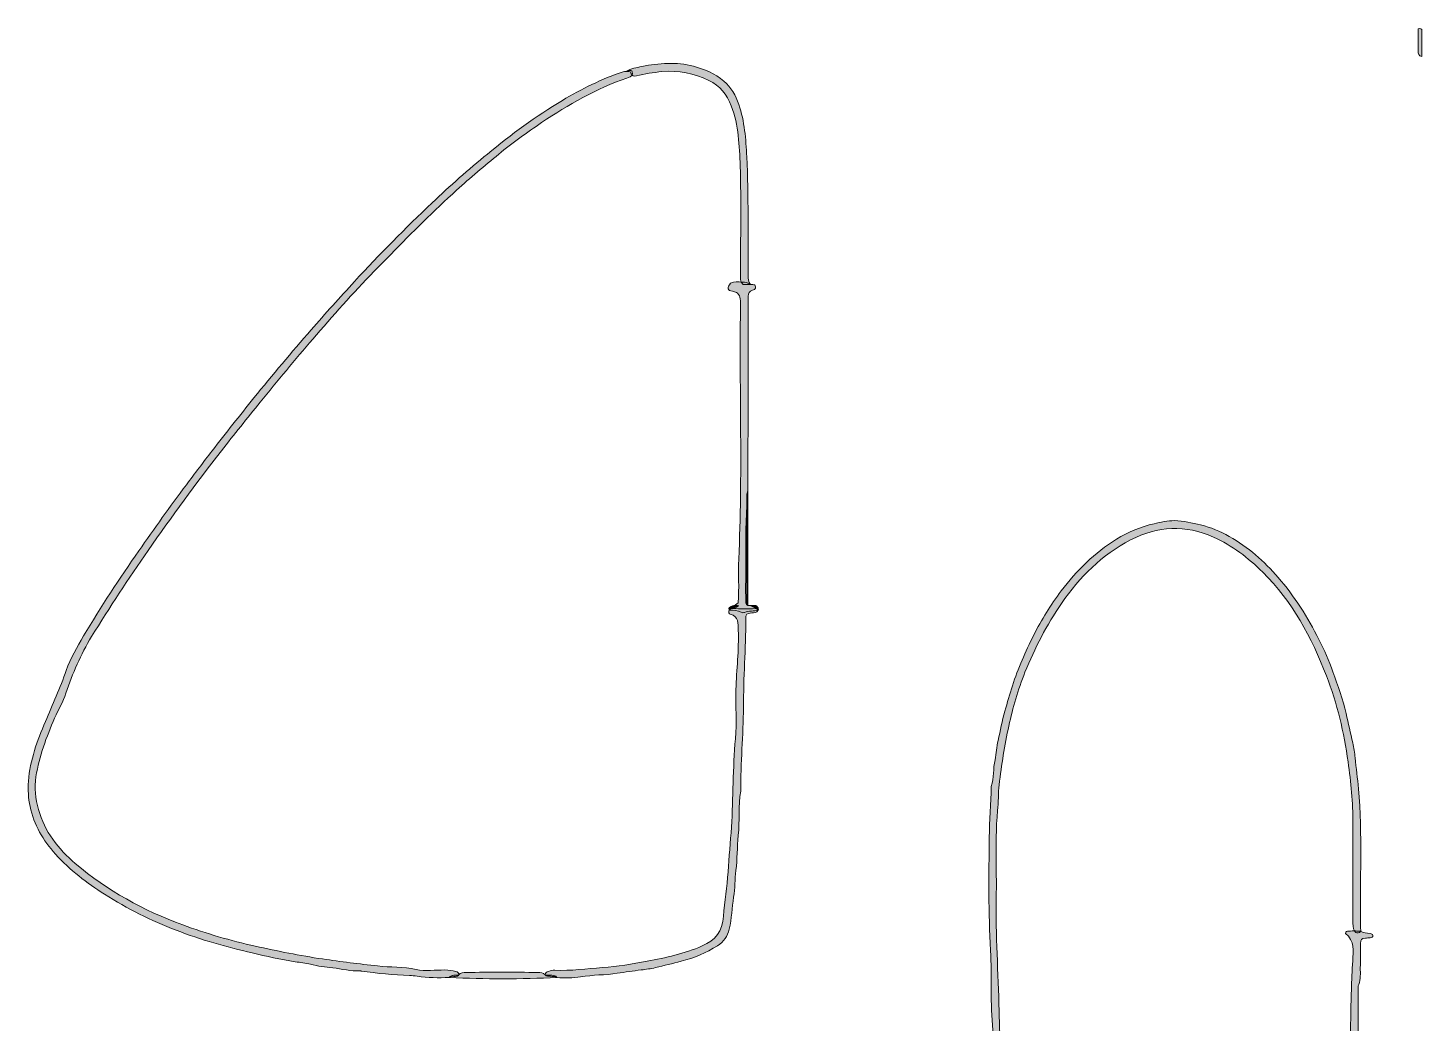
# Model space of a CAD drawing. Header units: millimetres. Extents: x 6 to 210, y 6 to 297.
# Drawn here: x 6.3 to 210.1, y 151.7 to 297.1 of the extents above; entities that cross this region are included whole.
import ezdxf

# ---------------------------------------------------------------- set-up
doc = ezdxf.new("R2010")
doc.units = ezdxf.units.MM
doc.header["$MEASUREMENT"] = 0
doc.layers.add('Calque 1', color=7, linetype='Continuous', lineweight=0)

msp = doc.modelspace()

# ---------------------------------------------------------------- hatches: boundary and pattern name
at = {"layer": 'Calque 1', "true_color": 0x6a6a6a, "transparency": 33554687}
h = msp.add_hatch(color=251, dxfattribs=at)
h.dxf.hatch_style = 2
edge = h.paths.add_edge_path()
edge.add_spline(control_points=[(210.04, 292.94), (209.53, 292.99), (209.52, 293.36), (209.52, 293.74), (209.52, 294.83), (209.52, 295.92), (209.53, 297), (209.81, 297), (210.09, 297.11), (210.06, 296.58), (209.99, 295.37), (210.04, 294.15), (210.04, 292.94)], knot_values=[0, 0, 0, 0, 1, 1, 1, 2, 2, 2, 3, 3, 3, 4, 4, 4, 4], degree=3, periodic=0)
at = {"layer": 'Calque 1', "true_color": 0x7b7b7b, "transparency": 33554687}
h = msp.add_hatch(color=8, dxfattribs=at)
h.dxf.hatch_style = 2
edge = h.paths.add_edge_path()
edge.add_spline(control_points=[(111.9, 259.6), (111.54, 259.6), (111.18, 259.61), (110.82, 259.61), (110.34, 260.02), (110.45, 260.59), (110.44, 261.11), (110.43, 266.38), (110.57, 271.66), (110.39, 276.93), (110.28, 279.88), (110.19, 282.89), (109.09, 285.73), (108.45, 287.38), (107.46, 288.64), (105.83, 289.44), (103.64, 290.51), (101.39, 290.94), (98.96, 290.72), (97.69, 290.6), (96.45, 290.4), (95.22, 290.11), (94.89, 290.03), (94.61, 290.08), (94.44, 290.42), (94.38, 290.93), (93.95, 290.66), (93.7, 290.76), (94.41, 291.2), (95.25, 291.3), (96.03, 291.47), (98.53, 291.98), (101.06, 292.16), (103.56, 291.51), (105.17, 291.09), (106.7, 290.43), (107.99, 289.35), (109.06, 288.44), (109.76, 287.26), (110.2, 285.92), (111.02, 283.44), (111.24, 280.87), (111.36, 278.28), (111.62, 272.51), (111.53, 266.73), (111.58, 260.96), (111.58, 260.48), (111.52, 259.99), (111.9, 259.6)], knot_values=[0, 0, 0, 0, 1, 1, 1, 2, 2, 2, 3, 3, 3, 4, 4, 4, 5, 5, 5, 6, 6, 6, 7, 7, 7, 8, 8, 8, 9, 9, 9, 10, 10, 10, 11, 11, 11, 12, 12, 12, 13, 13, 13, 14, 14, 14, 15, 15, 15, 16, 16, 16, 16], degree=3, periodic=0)
at = {"layer": 'Calque 1', "true_color": 0x767676, "transparency": 33554687}
h = msp.add_hatch(color=8, dxfattribs=at)
h.dxf.hatch_style = 2
edge = h.paths.add_edge_path()
edge.add_spline(control_points=[(67.87, 158.32), (66.29, 158.28), (64.71, 158.24), (63.15, 158.53), (62.79, 158.59), (62.42, 158.6), (62.05, 158.61), (59.69, 158.66), (57.35, 158.94), (55.01, 159.27), (54.95, 159.28), (54.9, 159.29), (54.84, 159.29), (53.48, 159.21), (52.16, 159.57), (50.83, 159.75), (49.75, 159.9), (48.65, 159.94), (47.59, 160.26), (46.86, 160.47), (46.09, 160.51), (45.34, 160.62), (43.22, 160.93), (41.14, 161.43), (39.06, 161.91), (35.28, 162.79), (31.56, 163.84), (27.93, 165.23), (24.27, 166.63), (20.8, 168.4), (17.49, 170.49), (14.87, 172.15), (12.4, 174), (10.32, 176.33), (8.51, 178.36), (7.15, 180.64), (6.58, 183.32), (6.33, 184.52), (6.27, 185.76), (6.35, 187.02), (6.56, 190.11), (7.66, 192.92), (8.82, 195.73), (9.84, 198.22), (11.02, 200.65), (11.88, 203.21), (12.49, 204.99), (13.45, 206.62), (14.41, 208.24), (16.92, 212.5), (19.67, 216.61), (22.48, 220.68), (24.74, 223.94), (27.07, 227.14), (29.43, 230.33), (30.66, 231.99), (31.92, 233.65), (33.2, 235.29), (35.22, 237.88), (37.24, 240.48), (39.31, 243.03), (42.04, 246.39), (44.81, 249.71), (47.67, 252.97), (49.76, 255.36), (51.87, 257.74), (54.03, 260.07), (57.68, 264.01), (61.44, 267.85), (65.35, 271.54), (67.96, 274.02), (70.67, 276.39), (73.45, 278.68), (76.92, 281.54), (80.54, 284.19), (84.4, 286.51), (87.22, 288.21), (90.16, 289.64), (93.28, 290.71), (93.41, 290.76), (93.56, 290.74), (93.7, 290.76), (94.06, 290.75), (94.6, 291.26), (94.67, 290.42), (94.56, 290), (94.16, 289.88), (93.84, 289.77), (89.35, 288.23), (85.28, 285.92), (81.37, 283.27), (79.22, 281.81), (77.11, 280.3), (75.1, 278.66), (73.01, 276.95), (70.95, 275.21), (68.94, 273.39), (65.63, 270.37), (62.43, 267.24), (59.32, 264.01), (58.52, 263.18), (57.69, 262.37), (56.89, 261.54), (53.78, 258.34), (50.82, 255.02), (47.92, 251.64), (45.32, 248.6), (42.76, 245.53), (40.24, 242.42), (38.32, 240.06), (36.41, 237.69), (34.55, 235.29), (30.84, 230.53), (27.29, 225.66), (23.83, 220.72), (20.94, 216.62), (18.22, 212.41), (15.58, 208.14), (13.98, 205.54), (12.79, 202.76), (11.83, 199.86), (11.42, 198.61), (10.71, 197.46), (10.18, 196.24), (8.99, 193.47), (7.9, 190.67), (7.45, 187.66), (7.2, 186.04), (7.39, 184.46), (7.82, 182.89), (8.72, 179.64), (10.68, 177.12), (13.2, 174.98), (17.88, 171.01), (23.18, 168.12), (28.9, 166.02), (32.36, 164.74), (35.9, 163.7), (39.51, 162.91), (42.77, 162.18), (46.05, 161.51), (49.35, 161.03), (52.02, 160.65), (54.7, 160.3), (57.39, 160.01), (59.25, 159.81), (61.14, 159.89), (63.01, 159.5), (64.38, 159.21), (65.82, 159.43), (67.23, 159.42), (67.77, 159.42), (68.3, 159.35), (68.81, 159.2), (69.1, 159.12), (69.36, 159), (69.24, 158.62), (68.83, 158.31), (68.27, 158.69), (67.87, 158.32)], knot_values=[0, 0, 0, 0, 1, 1, 1, 2, 2, 2, 3, 3, 3, 4, 4, 4, 5, 5, 5, 6, 6, 6, 7, 7, 7, 8, 8, 8, 9, 9, 9, 10, 10, 10, 11, 11, 11, 12, 12, 12, 13, 13, 13, 14, 14, 14, 15, 15, 15, 16, 16, 16, 17, 17, 17, 18, 18, 18, 19, 19, 19, 20, 20, 20, 21, 21, 21, 22, 22, 22, 23, 23, 23, 24, 24, 24, 25, 25, 25, 26, 26, 26, 27, 27, 27, 28, 28, 28, 29, 29, 29, 30, 30, 30, 31, 31, 31, 32, 32, 32, 33, 33, 33, 34, 34, 34, 35, 35, 35, 36, 36, 36, 37, 37, 37, 38, 38, 38, 39, 39, 39, 40, 40, 40, 41, 41, 41, 42, 42, 42, 43, 43, 43, 44, 44, 44, 45, 45, 45, 46, 46, 46, 47, 47, 47, 48, 48, 48, 49, 49, 49, 50, 50, 50, 51, 51, 51, 52, 52, 52, 53, 53, 53, 53], degree=3, periodic=0)
at = {"layer": 'Calque 1', "true_color": 0x555555, "transparency": 33554687}
h = msp.add_hatch(color=251, dxfattribs=at)
h.dxf.hatch_style = 2
edge = h.paths.add_edge_path()
edge.add_spline(control_points=[(113.03, 212.01), (112.37, 211.88), (111.68, 211.91), (111.04, 211.68), (110.87, 211.62), (110.71, 211.63), (110.55, 211.71), (110, 212), (109.41, 211.98), (108.82, 212), (108.8, 212.04), (108.79, 212.08), (108.77, 212.12), (108.77, 212.44), (108.99, 212.53), (109.25, 212.62), (109.57, 212.72), (109.89, 212.82), (110.11, 213.1), (110.27, 215.23), (110.07, 217.36), (110.18, 219.48), (110.76, 231.64), (110.27, 243.81), (110.44, 255.97), (110.44, 256.39), (110.45, 256.81), (110.42, 257.24), (110.36, 257.96), (110.19, 258.51), (109.28, 258.62), (108.53, 258.71), (108.47, 259.11), (108.99, 259.82), (109.53, 260.06), (110.11, 259.98), (110.68, 259.95), (111.13, 259.99), (111.53, 259.86), (111.9, 259.6), (112.11, 259.59), (112.33, 259.58), (112.55, 259.58), (112.75, 259.16), (112.67, 258.86), (112.18, 258.76), (111.69, 258.65), (111.58, 258.31), (111.57, 257.88), (111.56, 257.65), (111.56, 257.43), (111.56, 257.2), (111.55, 247.95), (111.54, 238.7), (111.53, 229.44), (111.45, 229.32), (111.45, 229.18), (111.45, 229.04), (111.34, 223.85), (111.36, 218.67), (111.37, 213.49), (111.37, 213.21), (111.33, 212.92), (111.53, 212.68), (111.64, 212.68), (111.76, 212.67), (111.87, 212.67), (112.26, 212.51), (112.8, 212.69), (113.04, 212.17), (113.06, 212.11), (113.05, 212.06), (113.03, 212.01)], knot_values=[0, 0, 0, 0, 1, 1, 1, 2, 2, 2, 3, 3, 3, 4, 4, 4, 5, 5, 5, 6, 6, 6, 7, 7, 7, 8, 8, 8, 9, 9, 9, 10, 10, 10, 11, 11, 11, 12, 12, 12, 13, 13, 13, 14, 14, 14, 15, 15, 15, 16, 16, 16, 17, 17, 17, 18, 18, 18, 19, 19, 19, 20, 20, 20, 21, 21, 21, 22, 22, 22, 23, 23, 23, 24, 24, 24, 24], degree=3, periodic=0)
at = {"layer": 'Calque 1', "true_color": 0x7c7c7c, "transparency": 33554687}
h = msp.add_hatch(color=8, dxfattribs=at)
h.dxf.hatch_style = 2
edge = h.paths.add_edge_path()
edge.add_spline(control_points=[(111.53, 212.68), (111.14, 212.86), (111.2, 213.23), (111.2, 213.56), (111.19, 214.99), (111.2, 216.42), (111.2, 217.85), (111.21, 219.93), (111.18, 222.01), (111.23, 224.09), (111.26, 225.66), (111.41, 227.22), (111.37, 228.8), (111.37, 229.03), (111.42, 229.24), (111.53, 229.44), (111.53, 224.5), (111.53, 219.56), (111.53, 214.62), (111.53, 213.97), (111.53, 213.32), (111.53, 212.68)], knot_values=[0, 0, 0, 0, 1, 1, 1, 2, 2, 2, 3, 3, 3, 4, 4, 4, 5, 5, 5, 6, 6, 6, 7, 7, 7, 7], degree=3, periodic=0)
at = {"layer": 'Calque 1', "true_color": 0x7b7b7b, "transparency": 33554687}
h = msp.add_hatch(color=8, dxfattribs=at)
h.dxf.hatch_style = 2
edge = h.paths.add_edge_path()
edge.add_spline(control_points=[(156.68, 78.66), (156.61, 78.78), (156.51, 78.9), (156.48, 79.03), (156.05, 80.74), (155.62, 82.46), (155.21, 84.18), (155, 85.06), (154.84, 85.94), (154.63, 86.81), (154.49, 87.41), (154.39, 88.02), (154.28, 88.62), (154.12, 89.48), (153.93, 90.33), (153.77, 91.18), (153.59, 92.12), (153.55, 93.08), (153.25, 94), (153.04, 94.67), (153.03, 95.38), (152.9, 96.07), (152.71, 97.04), (152.51, 98.01), (152.37, 98.98), (152.19, 100.23), (151.9, 101.47), (151.78, 102.73), (151.67, 103.88), (151.44, 105.01), (151.28, 106.15), (151.1, 107.4), (151.06, 108.67), (150.71, 109.89), (150.7, 109.94), (150.68, 110), (150.68, 110.06), (150.72, 111.36), (150.39, 112.63), (150.23, 113.91), (150.04, 115.38), (150.03, 116.89), (149.68, 118.34), (149.65, 118.48), (149.62, 118.62), (149.63, 118.76), (149.65, 120.4), (149.3, 122.01), (149.14, 123.64), (148.93, 125.71), (148.73, 127.79), (148.58, 129.87), (148.4, 132.37), (148.19, 134.88), (148.01, 137.38), (147.87, 139.43), (147.93, 141.5), (147.67, 143.54), (147.37, 145.9), (147.59, 148.27), (147.34, 150.62), (146.93, 154.51), (147.2, 158.4), (146.99, 162.29), (146.69, 167.79), (146.74, 173.29), (146.8, 178.79), (146.83, 181.27), (147.07, 183.75), (147.11, 186.23), (147.54, 187.5), (147.33, 188.85), (147.66, 190.15), (147.88, 191.06), (147.87, 192.04), (148.1, 192.97), (148.45, 194.39), (148.66, 195.84), (149.08, 197.25), (149.45, 198.49), (149.79, 199.73), (150.2, 200.96), (151.03, 203.5), (152.07, 205.94), (153.28, 208.33), (154.44, 210.61), (155.79, 212.78), (157.33, 214.82), (159.58, 217.8), (162.2, 220.41), (165.41, 222.39), (167.12, 223.45), (168.96, 224.2), (170.9, 224.64), (171.88, 224.86), (172.87, 225.1), (173.9, 225.1), (175.21, 225.09), (176.45, 224.73), (177.71, 224.46), (179.2, 224.13), (180.57, 223.51), (181.89, 222.78), (184.66, 221.24), (186.98, 219.15), (189.04, 216.79), (191.44, 214.04), (193.37, 210.98), (195, 207.71), (195.77, 206.17), (196.49, 204.61), (197.05, 202.99), (197.75, 200.98), (198.5, 198.98), (198.98, 196.89), (199.3, 195.46), (199.59, 194.03), (199.96, 192.61), (200.14, 191.9), (200.22, 191.16), (200.29, 190.44), (200.43, 188.93), (200.66, 187.43), (200.79, 185.92), (201.36, 179.21), (200.98, 172.5), (201.08, 165.8), (201.08, 165.57), (201.11, 165.35), (201.12, 165.12), (201.08, 165.03), (201.01, 164.95), (200.92, 164.9), (200.67, 164.79), (200.44, 164.83), (200.24, 165.03), (199.93, 165.54), (199.97, 166.11), (199.97, 166.67), (199.97, 171.41), (199.97, 176.15), (199.97, 180.89), (199.97, 183.89), (199.67, 186.86), (199.26, 189.82), (198.65, 194.13), (197.67, 198.36), (196.1, 202.41), (193.92, 208.01), (191.14, 213.27), (186.78, 217.56), (184.64, 219.67), (182.34, 221.47), (179.6, 222.69), (175.49, 224.51), (171.44, 224.34), (167.47, 222.27), (163.28, 220.09), (160.05, 216.87), (157.36, 212.99), (155.18, 209.84), (153.48, 206.44), (152.03, 202.93), (151, 200.41), (150.27, 197.76), (149.67, 195.08), (149.04, 192.25), (148.59, 189.39), (148.26, 186.5), (148.11, 185.24), (148.17, 183.97), (148.03, 182.71), (147.74, 180.15), (147.84, 177.58), (147.83, 175.01), (147.83, 173.38), (147.86, 171.74), (147.83, 170.11), (147.73, 164.55), (148.12, 159), (148.24, 153.45), (148.34, 149.04), (148.62, 144.62), (148.94, 140.21), (149.11, 137.88), (149.21, 135.53), (149.4, 133.21), (149.57, 131.22), (149.52, 129.21), (149.97, 127.25), (149.99, 127.14), (150.02, 127.02), (150.01, 126.91), (149.85, 125.13), (150.28, 123.38), (150.45, 121.62), (150.59, 120.18), (150.6, 118.71), (150.95, 117.27), (151.2, 116.22), (151.18, 115.1), (151.32, 114.01), (151.81, 110.13), (152.32, 106.24), (152.96, 102.38), (153.47, 99.33), (153.93, 96.28), (154.51, 93.24), (155.13, 89.97), (155.79, 86.72), (156.5, 83.48), (156.75, 82.38), (157.03, 81.28), (157.31, 80.19), (157.4, 79.86), (157.44, 79.53), (157.38, 79.19), (157.25, 78.88), (156.98, 78.74), (156.68, 78.66)], knot_values=[0, 0, 0, 0, 1, 1, 1, 2, 2, 2, 3, 3, 3, 4, 4, 4, 5, 5, 5, 6, 6, 6, 7, 7, 7, 8, 8, 8, 9, 9, 9, 10, 10, 10, 11, 11, 11, 12, 12, 12, 13, 13, 13, 14, 14, 14, 15, 15, 15, 16, 16, 16, 17, 17, 17, 18, 18, 18, 19, 19, 19, 20, 20, 20, 21, 21, 21, 22, 22, 22, 23, 23, 23, 24, 24, 24, 25, 25, 25, 26, 26, 26, 27, 27, 27, 28, 28, 28, 29, 29, 29, 30, 30, 30, 31, 31, 31, 32, 32, 32, 33, 33, 33, 34, 34, 34, 35, 35, 35, 36, 36, 36, 37, 37, 37, 38, 38, 38, 39, 39, 39, 40, 40, 40, 41, 41, 41, 42, 42, 42, 43, 43, 43, 44, 44, 44, 45, 45, 45, 46, 46, 46, 47, 47, 47, 48, 48, 48, 49, 49, 49, 50, 50, 50, 51, 51, 51, 52, 52, 52, 53, 53, 53, 54, 54, 54, 55, 55, 55, 56, 56, 56, 57, 57, 57, 58, 58, 58, 59, 59, 59, 60, 60, 60, 61, 61, 61, 62, 62, 62, 63, 63, 63, 64, 64, 64, 65, 65, 65, 66, 66, 66, 67, 67, 67, 68, 68, 68, 69, 69, 69, 70, 70, 70, 71, 71, 71, 72, 72, 72, 73, 73, 73, 73], degree=3, periodic=0)
at = {"layer": 'Calque 1', "true_color": 0x7c7c7c, "transparency": 33554687}
h = msp.add_hatch(color=8, dxfattribs=at)
h.dxf.hatch_style = 2
edge = h.paths.add_edge_path()
edge.add_spline(control_points=[(113.03, 212.01), (112.84, 211.57), (112.44, 211.64), (112.09, 211.61), (111.3, 211.52), (111.22, 211.46), (111.22, 210.68), (111.2, 206.39), (110.88, 202.11), (110.87, 197.82), (110.86, 193.73), (110.45, 189.66), (110.48, 185.56), (110.08, 183.42), (110.35, 181.23), (110.11, 179.07), (109.92, 177.36), (110, 175.63), (109.77, 173.94), (109.6, 172.65), (109.66, 171.34), (109.44, 170.08), (109.17, 168.52), (109.15, 166.94), (108.8, 165.4), (108.56, 164.36), (107.97, 163.54), (107.09, 162.97), (105.45, 161.91), (103.66, 161.18), (101.77, 160.69), (100.52, 160.37), (99.26, 160.06), (98.01, 159.76), (97.32, 159.6), (96.62, 159.51), (95.93, 159.43), (94.77, 159.29), (93.59, 159.11), (92.43, 158.94), (90.65, 158.66), (88.84, 158.72), (87.07, 158.42), (85.93, 158.23), (84.76, 158.24), (83.61, 158.32), (83.33, 158.57), (82.99, 158.46), (82.67, 158.5), (82.39, 158.53), (82.06, 158.38), (81.87, 158.72), (81.9, 159.03), (82.12, 159.15), (82.38, 159.21), (82.68, 159.29), (82.98, 159.4), (83.29, 159.39), (85.63, 159.28), (87.95, 159.6), (90.28, 159.77), (92.46, 159.93), (94.63, 160.28), (96.78, 160.69), (99.52, 161.22), (102.24, 161.81), (104.82, 162.93), (106.76, 163.77), (107.8, 165.06), (107.96, 167.28), (108.12, 169.44), (108.49, 171.59), (108.62, 173.75), (108.75, 175.94), (108.97, 178.12), (109.11, 180.31), (109.39, 184.61), (109.32, 188.93), (109.7, 193.22), (109.91, 195.61), (109.7, 198.01), (109.77, 200.41), (109.86, 203.31), (110.24, 206.19), (110.11, 209.1), (110.07, 210.07), (110.21, 211.07), (108.94, 211.42), (108.76, 211.47), (108.69, 211.7), (108.73, 211.92), (108.84, 212.21), (109.09, 212.26), (109.35, 212.25), (110.43, 212.2), (111.51, 212.16), (112.59, 212.23), (112.76, 212.25), (112.91, 212.15), (113.03, 212.01)], knot_values=[0, 0, 0, 0, 1, 1, 1, 2, 2, 2, 3, 3, 3, 4, 4, 4, 5, 5, 5, 6, 6, 6, 7, 7, 7, 8, 8, 8, 9, 9, 9, 10, 10, 10, 11, 11, 11, 12, 12, 12, 13, 13, 13, 14, 14, 14, 15, 15, 15, 16, 16, 16, 17, 17, 17, 18, 18, 18, 19, 19, 19, 20, 20, 20, 21, 21, 21, 22, 22, 22, 23, 23, 23, 24, 24, 24, 25, 25, 25, 26, 26, 26, 27, 27, 27, 28, 28, 28, 29, 29, 29, 30, 30, 30, 31, 31, 31, 32, 32, 32, 33, 33, 33, 33], degree=3, periodic=0)
h = msp.add_hatch(color=8, dxfattribs=at)
h.dxf.hatch_style = 2
edge = h.paths.add_edge_path()
edge.add_spline(control_points=[(109.82, 212.69), (109.94, 212.68), (110.07, 212.67), (110.19, 212.66), (109.97, 212.48), (109.73, 212.37), (109.45, 212.34), (109.19, 212.32), (108.98, 212.21), (108.82, 212), (108.63, 212.37), (108.92, 212.5), (109.17, 212.59), (109.37, 212.66), (109.6, 212.66), (109.82, 212.69)], knot_values=[0, 0, 0, 0, 1, 1, 1, 2, 2, 2, 3, 3, 3, 4, 4, 4, 5, 5, 5, 5], degree=3, periodic=0)
h = msp.add_hatch(color=8, dxfattribs=at)
h.dxf.hatch_style = 2
edge = h.paths.add_edge_path()
edge.add_spline(control_points=[(113.04, 212.17), (112.65, 212.34), (112.26, 212.5), (111.87, 212.67), (112.14, 212.67), (112.42, 212.67), (112.7, 212.67), (112.88, 212.55), (113.05, 212.42), (113.04, 212.17)], knot_values=[0, 0, 0, 0, 1, 1, 1, 2, 2, 2, 3, 3, 3, 3], degree=3, periodic=0)
at = {"layer": 'Calque 1', "true_color": 0x535353, "transparency": 33554687}
h = msp.add_hatch(color=251, dxfattribs=at)
h.dxf.hatch_style = 2
edge = h.paths.add_edge_path()
edge.add_spline(control_points=[(198.88, 164.77), (198.92, 165.05), (199.13, 165.1), (199.36, 165.11), (199.69, 165.12), (200.02, 165.12), (200.35, 165.12), (200.57, 165.11), (200.8, 165.1), (201.02, 165.09), (201.49, 164.85), (201.99, 164.79), (202.49, 164.73), (202.66, 164.71), (202.88, 164.67), (202.89, 164.48), (202.9, 164.24), (202.68, 164.17), (202.48, 164.14), (202.26, 164.1), (202.03, 164.1), (201.81, 164.07), (201.18, 164.01), (201.09, 163.93), (201.08, 163.29), (201.05, 162.11), (201.07, 160.92), (201.05, 159.74), (201.04, 158.92), (201.13, 158.1), (200.81, 157.31), (200.71, 157.07), (200.76, 156.76), (200.75, 156.47), (200.74, 154.1), (200.72, 151.73), (200.71, 149.37), (200.71, 148.91), (200.72, 148.46), (200.51, 148.04), (200.39, 147.78), (200.41, 147.49), (200.41, 147.21), (200.4, 146.3), (200.38, 145.4), (200.39, 144.5), (200.4, 143.37), (200.33, 142.25), (200.13, 141.13), (199.97, 140.21), (200.07, 139.27), (200.05, 138.34), (200.04, 138.03), (200.08, 137.71), (200.03, 137.41), (199.6, 135.27), (199.81, 133.08), (199.44, 130.94), (199.29, 130.02), (199.36, 129.08), (199.23, 128.15), (198.96, 126.09), (198.92, 124), (198.6, 121.94), (198.54, 121.55), (198.55, 121.15), (198.53, 120.75), (198.52, 120.27), (198.53, 119.79), (198.32, 119.34), (198.28, 119.27), (198.25, 119.18), (198.25, 119.1), (198.34, 117.79), (197.87, 116.55), (197.86, 115.25), (197.86, 114.72), (197.82, 114.19), (197.62, 113.68), (197.45, 113.22), (197.54, 112.73), (197.52, 112.25), (197.5, 112.02), (197.51, 111.8), (197.48, 111.57), (197.4, 110.79), (197.39, 110.79), (198.18, 110.72), (198.53, 110.2), (198.51, 110.12), (197.97, 110.06), (197.69, 110.03), (197.41, 110.05), (197.15, 109.92), (196.93, 109.8), (196.7, 109.88), (196.48, 109.88), (196.48, 109.88), (196.49, 109.87), (196.49, 109.87), (195.86, 110.04), (195.21, 110.11), (194.61, 110.39), (194.61, 110.39), (194.62, 110.38), (194.62, 110.38), (194.53, 110.5), (194.53, 110.62), (194.64, 110.73), (194.64, 110.73), (194.63, 110.75), (194.63, 110.75), (194.72, 110.82), (194.82, 110.87), (194.93, 110.89), (196.1, 111.07), (196.26, 111.31), (196.43, 112.48), (196.77, 114.96), (197.03, 117.45), (197.32, 119.93), (197.5, 121.46), (197.67, 123), (197.79, 124.54), (197.96, 126.51), (198.04, 128.49), (198.36, 130.44), (198.49, 131.23), (198.38, 132.02), (198.47, 132.81), (198.97, 137.52), (199.13, 142.25), (199.42, 146.98), (199.52, 148.72), (199.63, 150.46), (199.65, 152.21), (199.68, 155.05), (199.77, 157.9), (199.94, 160.74), (200.02, 162.18), (200.25, 163.69), (198.88, 164.77)], knot_values=[0, 0, 0, 0, 1, 1, 1, 2, 2, 2, 3, 3, 3, 4, 4, 4, 5, 5, 5, 6, 6, 6, 7, 7, 7, 8, 8, 8, 9, 9, 9, 10, 10, 10, 11, 11, 11, 12, 12, 12, 13, 13, 13, 14, 14, 14, 15, 15, 15, 16, 16, 16, 17, 17, 17, 18, 18, 18, 19, 19, 19, 20, 20, 20, 21, 21, 21, 22, 22, 22, 23, 23, 23, 24, 24, 24, 25, 25, 25, 26, 26, 26, 27, 27, 27, 28, 28, 28, 29, 29, 29, 30, 30, 30, 31, 31, 31, 32, 32, 32, 33, 33, 33, 34, 34, 34, 35, 35, 35, 36, 36, 36, 37, 37, 37, 38, 38, 38, 39, 39, 39, 40, 40, 40, 41, 41, 41, 42, 42, 42, 43, 43, 43, 44, 44, 44, 45, 45, 45, 46, 46, 46, 47, 47, 47, 47], degree=3, periodic=0)
at = {"layer": 'Calque 1', "true_color": 0x555555, "transparency": 33554687}
h = msp.add_hatch(color=251, dxfattribs=at)
h.dxf.hatch_style = 2
edge = h.paths.add_edge_path()
edge.add_spline(control_points=[(81.88, 158.69), (82.21, 158.67), (82.55, 158.65), (82.88, 158.64), (83.17, 158.63), (83.45, 158.62), (83.61, 158.32), (78.36, 158.07), (73.11, 158.06), (67.87, 158.32), (68.22, 158.85), (68.8, 158.53), (69.26, 158.69), (69.52, 159.08), (69.94, 159.06), (70.32, 159.07), (73.82, 159.09), (77.32, 159.09), (80.81, 159.07), (81.2, 159.06), (81.62, 159.08), (81.88, 158.69)], knot_values=[0, 0, 0, 0, 1, 1, 1, 2, 2, 2, 3, 3, 3, 4, 4, 4, 5, 5, 5, 6, 6, 6, 7, 7, 7, 7], degree=3, periodic=0)

# ---------------------------------------------------------------- linework, layer by layer
at = {"layer": 'Calque 1'}
for points, knots in [([(210.04, 292.94), (209.53, 292.99), (209.52, 293.36), (209.52, 293.74), (209.52, 294.83), (209.52, 295.92), (209.53, 297), (209.81, 297), (210.09, 297.11), (210.06, 296.58), (209.99, 295.37), (210.04, 294.15), (210.04, 292.94)], [0, 0, 0, 0, 1, 1, 1, 2, 2, 2, 3, 3, 3, 4, 4, 4, 4]), ([(111.9, 259.6), (111.54, 259.6), (111.18, 259.61), (110.82, 259.61), (110.34, 260.02), (110.45, 260.59), (110.44, 261.11), (110.43, 266.38), (110.57, 271.66), (110.39, 276.93), (110.28, 279.88), (110.19, 282.89), (109.09, 285.73), (108.45, 287.38), (107.46, 288.64), (105.83, 289.44), (103.64, 290.51), (101.39, 290.94), (98.96, 290.72), (97.69, 290.6), (96.45, 290.4), (95.22, 290.11), (94.89, 290.03), (94.61, 290.08), (94.44, 290.42), (94.38, 290.93), (93.95, 290.66), (93.7, 290.76), (94.41, 291.2), (95.25, 291.3), (96.03, 291.47), (98.53, 291.98), (101.06, 292.16), (103.56, 291.51), (105.17, 291.09), (106.7, 290.43), (107.99, 289.35), (109.06, 288.44), (109.76, 287.26), (110.2, 285.92), (111.02, 283.44), (111.24, 280.87), (111.36, 278.28), (111.62, 272.51), (111.53, 266.73), (111.58, 260.96), (111.58, 260.48), (111.52, 259.99), (111.9, 259.6)], [0, 0, 0, 0, 1, 1, 1, 2, 2, 2, 3, 3, 3, 4, 4, 4, 5, 5, 5, 6, 6, 6, 7, 7, 7, 8, 8, 8, 9, 9, 9, 10, 10, 10, 11, 11, 11, 12, 12, 12, 13, 13, 13, 14, 14, 14, 15, 15, 15, 16, 16, 16, 16]), ([(67.87, 158.32), (66.29, 158.28), (64.71, 158.24), (63.15, 158.53), (62.79, 158.59), (62.42, 158.6), (62.05, 158.61), (59.69, 158.66), (57.35, 158.94), (55.01, 159.27), (54.95, 159.28), (54.9, 159.29), (54.84, 159.29), (53.48, 159.21), (52.16, 159.57), (50.83, 159.75), (49.75, 159.9), (48.65, 159.94), (47.59, 160.26), (46.86, 160.47), (46.09, 160.51), (45.34, 160.62), (43.22, 160.93), (41.14, 161.43), (39.06, 161.91), (35.28, 162.79), (31.56, 163.84), (27.93, 165.23), (24.27, 166.63), (20.8, 168.4), (17.49, 170.49), (14.87, 172.15), (12.4, 174), (10.32, 176.33), (8.51, 178.36), (7.15, 180.64), (6.58, 183.32), (6.33, 184.52), (6.27, 185.76), (6.35, 187.02), (6.56, 190.11), (7.66, 192.92), (8.82, 195.73), (9.84, 198.22), (11.02, 200.65), (11.88, 203.21), (12.49, 204.99), (13.45, 206.62), (14.41, 208.24), (16.92, 212.5), (19.67, 216.61), (22.48, 220.68), (24.74, 223.94), (27.07, 227.14), (29.43, 230.33), (30.66, 231.99), (31.92, 233.65), (33.2, 235.29), (35.22, 237.88), (37.24, 240.48), (39.31, 243.03), (42.04, 246.39), (44.81, 249.71), (47.67, 252.97), (49.76, 255.36), (51.87, 257.74), (54.03, 260.07), (57.68, 264.01), (61.44, 267.85), (65.35, 271.54), (67.96, 274.02), (70.67, 276.39), (73.45, 278.68), (76.92, 281.54), (80.54, 284.19), (84.4, 286.51), (87.22, 288.21), (90.16, 289.64), (93.28, 290.71), (93.41, 290.76), (93.56, 290.74), (93.7, 290.76), (94.06, 290.75), (94.6, 291.26), (94.67, 290.42), (94.56, 290), (94.16, 289.88), (93.84, 289.77), (89.35, 288.23), (85.28, 285.92), (81.37, 283.27), (79.22, 281.81), (77.11, 280.3), (75.1, 278.66), (73.01, 276.95), (70.95, 275.21), (68.94, 273.39), (65.63, 270.37), (62.43, 267.24), (59.32, 264.01), (58.52, 263.18), (57.69, 262.37), (56.89, 261.54), (53.78, 258.34), (50.82, 255.02), (47.92, 251.64), (45.32, 248.6), (42.76, 245.53), (40.24, 242.42), (38.32, 240.06), (36.41, 237.69), (34.55, 235.29), (30.84, 230.53), (27.29, 225.66), (23.83, 220.72), (20.94, 216.62), (18.22, 212.41), (15.58, 208.14), (13.98, 205.54), (12.79, 202.76), (11.83, 199.86), (11.42, 198.61), (10.71, 197.46), (10.18, 196.24), (8.99, 193.47), (7.9, 190.67), (7.45, 187.66), (7.2, 186.04), (7.39, 184.46), (7.82, 182.89), (8.72, 179.64), (10.68, 177.12), (13.2, 174.98), (17.88, 171.01), (23.18, 168.12), (28.9, 166.02), (32.36, 164.74), (35.9, 163.7), (39.51, 162.91), (42.77, 162.18), (46.05, 161.51), (49.35, 161.03), (52.02, 160.65), (54.7, 160.3), (57.39, 160.01), (59.25, 159.81), (61.14, 159.89), (63.01, 159.5), (64.38, 159.21), (65.82, 159.43), (67.23, 159.42), (67.77, 159.42), (68.3, 159.35), (68.81, 159.2), (69.1, 159.12), (69.36, 159), (69.24, 158.62), (68.83, 158.31), (68.27, 158.69), (67.87, 158.32)], [0, 0, 0, 0, 1, 1, 1, 2, 2, 2, 3, 3, 3, 4, 4, 4, 5, 5, 5, 6, 6, 6, 7, 7, 7, 8, 8, 8, 9, 9, 9, 10, 10, 10, 11, 11, 11, 12, 12, 12, 13, 13, 13, 14, 14, 14, 15, 15, 15, 16, 16, 16, 17, 17, 17, 18, 18, 18, 19, 19, 19, 20, 20, 20, 21, 21, 21, 22, 22, 22, 23, 23, 23, 24, 24, 24, 25, 25, 25, 26, 26, 26, 27, 27, 27, 28, 28, 28, 29, 29, 29, 30, 30, 30, 31, 31, 31, 32, 32, 32, 33, 33, 33, 34, 34, 34, 35, 35, 35, 36, 36, 36, 37, 37, 37, 38, 38, 38, 39, 39, 39, 40, 40, 40, 41, 41, 41, 42, 42, 42, 43, 43, 43, 44, 44, 44, 45, 45, 45, 46, 46, 46, 47, 47, 47, 48, 48, 48, 49, 49, 49, 50, 50, 50, 51, 51, 51, 52, 52, 52, 53, 53, 53, 53]), ([(113.03, 212.01), (112.37, 211.88), (111.68, 211.91), (111.04, 211.68), (110.87, 211.62), (110.71, 211.63), (110.55, 211.71), (110, 212), (109.41, 211.98), (108.82, 212), (108.8, 212.04), (108.79, 212.08), (108.77, 212.12), (108.77, 212.44), (108.99, 212.53), (109.25, 212.62), (109.57, 212.72), (109.89, 212.82), (110.11, 213.1), (110.27, 215.23), (110.07, 217.36), (110.18, 219.48), (110.76, 231.64), (110.27, 243.81), (110.44, 255.97), (110.44, 256.39), (110.45, 256.81), (110.42, 257.24), (110.36, 257.96), (110.19, 258.51), (109.28, 258.62), (108.53, 258.71), (108.47, 259.11), (108.99, 259.82), (109.53, 260.06), (110.11, 259.98), (110.68, 259.95), (111.13, 259.99), (111.53, 259.86), (111.9, 259.6), (112.11, 259.59), (112.33, 259.58), (112.55, 259.58), (112.75, 259.16), (112.67, 258.86), (112.18, 258.76), (111.69, 258.65), (111.58, 258.31), (111.57, 257.88), (111.56, 257.65), (111.56, 257.43), (111.56, 257.2), (111.55, 247.95), (111.54, 238.7), (111.53, 229.44), (111.45, 229.32), (111.45, 229.18), (111.45, 229.04), (111.34, 223.85), (111.36, 218.67), (111.37, 213.49), (111.37, 213.21), (111.33, 212.92), (111.53, 212.68), (111.64, 212.68), (111.76, 212.67), (111.87, 212.67), (112.26, 212.51), (112.8, 212.69), (113.04, 212.17), (113.06, 212.11), (113.05, 212.06), (113.03, 212.01)], [0, 0, 0, 0, 1, 1, 1, 2, 2, 2, 3, 3, 3, 4, 4, 4, 5, 5, 5, 6, 6, 6, 7, 7, 7, 8, 8, 8, 9, 9, 9, 10, 10, 10, 11, 11, 11, 12, 12, 12, 13, 13, 13, 14, 14, 14, 15, 15, 15, 16, 16, 16, 17, 17, 17, 18, 18, 18, 19, 19, 19, 20, 20, 20, 21, 21, 21, 22, 22, 22, 23, 23, 23, 24, 24, 24, 24]), ([(111.53, 212.68), (111.14, 212.86), (111.2, 213.23), (111.2, 213.56), (111.19, 214.99), (111.2, 216.42), (111.2, 217.85), (111.21, 219.93), (111.18, 222.01), (111.23, 224.09), (111.26, 225.66), (111.41, 227.22), (111.37, 228.8), (111.37, 229.03), (111.42, 229.24), (111.53, 229.44), (111.53, 224.5), (111.53, 219.56), (111.53, 214.62), (111.53, 213.97), (111.53, 213.32), (111.53, 212.68)], [0, 0, 0, 0, 1, 1, 1, 2, 2, 2, 3, 3, 3, 4, 4, 4, 5, 5, 5, 6, 6, 6, 7, 7, 7, 7]), ([(156.68, 78.66), (156.61, 78.78), (156.51, 78.9), (156.48, 79.03), (156.05, 80.74), (155.62, 82.46), (155.21, 84.18), (155, 85.06), (154.84, 85.94), (154.63, 86.81), (154.49, 87.41), (154.39, 88.02), (154.28, 88.62), (154.12, 89.48), (153.93, 90.33), (153.77, 91.18), (153.59, 92.12), (153.55, 93.08), (153.25, 94), (153.04, 94.67), (153.03, 95.38), (152.9, 96.07), (152.71, 97.04), (152.51, 98.01), (152.37, 98.98), (152.19, 100.23), (151.9, 101.47), (151.78, 102.73), (151.67, 103.88), (151.44, 105.01), (151.28, 106.15), (151.1, 107.4), (151.06, 108.67), (150.71, 109.89), (150.7, 109.94), (150.68, 110), (150.68, 110.06), (150.72, 111.36), (150.39, 112.63), (150.23, 113.91), (150.04, 115.38), (150.03, 116.89), (149.68, 118.34), (149.65, 118.48), (149.62, 118.62), (149.63, 118.76), (149.65, 120.4), (149.3, 122.01), (149.14, 123.64), (148.93, 125.71), (148.73, 127.79), (148.58, 129.87), (148.4, 132.37), (148.19, 134.88), (148.01, 137.38), (147.87, 139.43), (147.93, 141.5), (147.67, 143.54), (147.37, 145.9), (147.59, 148.27), (147.34, 150.62), (146.93, 154.51), (147.2, 158.4), (146.99, 162.29), (146.69, 167.79), (146.74, 173.29), (146.8, 178.79), (146.83, 181.27), (147.07, 183.75), (147.11, 186.23), (147.54, 187.5), (147.33, 188.85), (147.66, 190.15), (147.88, 191.06), (147.87, 192.04), (148.1, 192.97), (148.45, 194.39), (148.66, 195.84), (149.08, 197.25), (149.45, 198.49), (149.79, 199.73), (150.2, 200.96), (151.03, 203.5), (152.07, 205.94), (153.28, 208.33), (154.44, 210.61), (155.79, 212.78), (157.33, 214.82), (159.58, 217.8), (162.2, 220.41), (165.41, 222.39), (167.12, 223.45), (168.96, 224.2), (170.9, 224.64), (171.88, 224.86), (172.87, 225.1), (173.9, 225.1), (175.21, 225.09), (176.45, 224.73), (177.71, 224.46), (179.2, 224.13), (180.57, 223.51), (181.89, 222.78), (184.66, 221.24), (186.98, 219.15), (189.04, 216.79), (191.44, 214.04), (193.37, 210.98), (195, 207.71), (195.77, 206.17), (196.49, 204.61), (197.05, 202.99), (197.75, 200.98), (198.5, 198.98), (198.98, 196.89), (199.3, 195.46), (199.59, 194.03), (199.96, 192.61), (200.14, 191.9), (200.22, 191.16), (200.29, 190.44), (200.43, 188.93), (200.66, 187.43), (200.79, 185.92), (201.36, 179.21), (200.98, 172.5), (201.08, 165.8), (201.08, 165.57), (201.11, 165.35), (201.12, 165.12), (201.08, 165.03), (201.01, 164.95), (200.92, 164.9), (200.67, 164.79), (200.44, 164.83), (200.24, 165.03), (199.93, 165.54), (199.97, 166.11), (199.97, 166.67), (199.97, 171.41), (199.97, 176.15), (199.97, 180.89), (199.97, 183.89), (199.67, 186.86), (199.26, 189.82), (198.65, 194.13), (197.67, 198.36), (196.1, 202.41), (193.92, 208.01), (191.14, 213.27), (186.78, 217.56), (184.64, 219.67), (182.34, 221.47), (179.6, 222.69), (175.49, 224.51), (171.44, 224.34), (167.47, 222.27), (163.28, 220.09), (160.05, 216.87), (157.36, 212.99), (155.18, 209.84), (153.48, 206.44), (152.03, 202.93), (151, 200.41), (150.27, 197.76), (149.67, 195.08), (149.04, 192.25), (148.59, 189.39), (148.26, 186.5), (148.11, 185.24), (148.17, 183.97), (148.03, 182.71), (147.74, 180.15), (147.84, 177.58), (147.83, 175.01), (147.83, 173.38), (147.86, 171.74), (147.83, 170.11), (147.73, 164.55), (148.12, 159), (148.24, 153.45), (148.34, 149.04), (148.62, 144.62), (148.94, 140.21), (149.11, 137.88), (149.21, 135.53), (149.4, 133.21), (149.57, 131.22), (149.52, 129.21), (149.97, 127.25), (149.99, 127.14), (150.02, 127.02), (150.01, 126.91), (149.85, 125.13), (150.28, 123.38), (150.45, 121.62), (150.59, 120.18), (150.6, 118.71), (150.95, 117.27), (151.2, 116.22), (151.18, 115.1), (151.32, 114.01), (151.81, 110.13), (152.32, 106.24), (152.96, 102.38), (153.47, 99.33), (153.93, 96.28), (154.51, 93.24), (155.13, 89.97), (155.79, 86.72), (156.5, 83.48), (156.75, 82.38), (157.03, 81.28), (157.31, 80.19), (157.4, 79.86), (157.44, 79.53), (157.38, 79.19), (157.25, 78.88), (156.98, 78.74), (156.68, 78.66)], [0, 0, 0, 0, 1, 1, 1, 2, 2, 2, 3, 3, 3, 4, 4, 4, 5, 5, 5, 6, 6, 6, 7, 7, 7, 8, 8, 8, 9, 9, 9, 10, 10, 10, 11, 11, 11, 12, 12, 12, 13, 13, 13, 14, 14, 14, 15, 15, 15, 16, 16, 16, 17, 17, 17, 18, 18, 18, 19, 19, 19, 20, 20, 20, 21, 21, 21, 22, 22, 22, 23, 23, 23, 24, 24, 24, 25, 25, 25, 26, 26, 26, 27, 27, 27, 28, 28, 28, 29, 29, 29, 30, 30, 30, 31, 31, 31, 32, 32, 32, 33, 33, 33, 34, 34, 34, 35, 35, 35, 36, 36, 36, 37, 37, 37, 38, 38, 38, 39, 39, 39, 40, 40, 40, 41, 41, 41, 42, 42, 42, 43, 43, 43, 44, 44, 44, 45, 45, 45, 46, 46, 46, 47, 47, 47, 48, 48, 48, 49, 49, 49, 50, 50, 50, 51, 51, 51, 52, 52, 52, 53, 53, 53, 54, 54, 54, 55, 55, 55, 56, 56, 56, 57, 57, 57, 58, 58, 58, 59, 59, 59, 60, 60, 60, 61, 61, 61, 62, 62, 62, 63, 63, 63, 64, 64, 64, 65, 65, 65, 66, 66, 66, 67, 67, 67, 68, 68, 68, 69, 69, 69, 70, 70, 70, 71, 71, 71, 72, 72, 72, 73, 73, 73, 73]), ([(113.03, 212.01), (112.84, 211.57), (112.44, 211.64), (112.09, 211.61), (111.3, 211.52), (111.22, 211.46), (111.22, 210.68), (111.2, 206.39), (110.88, 202.11), (110.87, 197.82), (110.86, 193.73), (110.45, 189.66), (110.48, 185.56), (110.08, 183.42), (110.35, 181.23), (110.11, 179.07), (109.92, 177.36), (110, 175.63), (109.77, 173.94), (109.6, 172.65), (109.66, 171.34), (109.44, 170.08), (109.17, 168.52), (109.15, 166.94), (108.8, 165.4), (108.56, 164.36), (107.97, 163.54), (107.09, 162.97), (105.45, 161.91), (103.66, 161.18), (101.77, 160.69), (100.52, 160.37), (99.26, 160.06), (98.01, 159.76), (97.32, 159.6), (96.62, 159.51), (95.93, 159.43), (94.77, 159.29), (93.59, 159.11), (92.43, 158.94), (90.65, 158.66), (88.84, 158.72), (87.07, 158.42), (85.93, 158.23), (84.76, 158.24), (83.61, 158.32), (83.33, 158.57), (82.99, 158.46), (82.67, 158.5), (82.39, 158.53), (82.06, 158.38), (81.87, 158.72), (81.9, 159.03), (82.12, 159.15), (82.38, 159.21), (82.68, 159.29), (82.98, 159.4), (83.29, 159.39), (85.63, 159.28), (87.95, 159.6), (90.28, 159.77), (92.46, 159.93), (94.63, 160.28), (96.78, 160.69), (99.52, 161.22), (102.24, 161.81), (104.82, 162.93), (106.76, 163.77), (107.8, 165.06), (107.96, 167.28), (108.12, 169.44), (108.49, 171.59), (108.62, 173.75), (108.75, 175.94), (108.97, 178.12), (109.11, 180.31), (109.39, 184.61), (109.32, 188.93), (109.7, 193.22), (109.91, 195.61), (109.7, 198.01), (109.77, 200.41), (109.86, 203.31), (110.24, 206.19), (110.11, 209.1), (110.07, 210.07), (110.21, 211.07), (108.94, 211.42), (108.76, 211.47), (108.69, 211.7), (108.73, 211.92), (108.84, 212.21), (109.09, 212.26), (109.35, 212.25), (110.43, 212.2), (111.51, 212.16), (112.59, 212.23), (112.76, 212.25), (112.91, 212.15), (113.03, 212.01)], [0, 0, 0, 0, 1, 1, 1, 2, 2, 2, 3, 3, 3, 4, 4, 4, 5, 5, 5, 6, 6, 6, 7, 7, 7, 8, 8, 8, 9, 9, 9, 10, 10, 10, 11, 11, 11, 12, 12, 12, 13, 13, 13, 14, 14, 14, 15, 15, 15, 16, 16, 16, 17, 17, 17, 18, 18, 18, 19, 19, 19, 20, 20, 20, 21, 21, 21, 22, 22, 22, 23, 23, 23, 24, 24, 24, 25, 25, 25, 26, 26, 26, 27, 27, 27, 28, 28, 28, 29, 29, 29, 30, 30, 30, 31, 31, 31, 32, 32, 32, 33, 33, 33, 33]), ([(109.82, 212.69), (109.94, 212.68), (110.07, 212.67), (110.19, 212.66), (109.97, 212.48), (109.73, 212.37), (109.45, 212.34), (109.19, 212.32), (108.98, 212.21), (108.82, 212), (108.63, 212.37), (108.92, 212.5), (109.17, 212.59), (109.37, 212.66), (109.6, 212.66), (109.82, 212.69)], [0, 0, 0, 0, 1, 1, 1, 2, 2, 2, 3, 3, 3, 4, 4, 4, 5, 5, 5, 5]), ([(113.04, 212.17), (112.65, 212.34), (112.26, 212.5), (111.87, 212.67), (112.14, 212.67), (112.42, 212.67), (112.7, 212.67), (112.88, 212.55), (113.05, 212.42), (113.04, 212.17)], [0, 0, 0, 0, 1, 1, 1, 2, 2, 2, 3, 3, 3, 3]), ([(198.88, 164.77), (198.92, 165.05), (199.13, 165.1), (199.36, 165.11), (199.69, 165.12), (200.02, 165.12), (200.35, 165.12), (200.57, 165.11), (200.8, 165.1), (201.02, 165.09), (201.49, 164.85), (201.99, 164.79), (202.49, 164.73), (202.66, 164.71), (202.88, 164.67), (202.89, 164.48), (202.9, 164.24), (202.68, 164.17), (202.48, 164.14), (202.26, 164.1), (202.03, 164.1), (201.81, 164.07), (201.18, 164.01), (201.09, 163.93), (201.08, 163.29), (201.05, 162.11), (201.07, 160.92), (201.05, 159.74), (201.04, 158.92), (201.13, 158.1), (200.81, 157.31), (200.71, 157.07), (200.76, 156.76), (200.75, 156.47), (200.74, 154.1), (200.72, 151.73), (200.71, 149.37), (200.71, 148.91), (200.72, 148.46), (200.51, 148.04), (200.39, 147.78), (200.41, 147.49), (200.41, 147.21), (200.4, 146.3), (200.38, 145.4), (200.39, 144.5), (200.4, 143.37), (200.33, 142.25), (200.13, 141.13), (199.97, 140.21), (200.07, 139.27), (200.05, 138.34), (200.04, 138.03), (200.08, 137.71), (200.03, 137.41), (199.6, 135.27), (199.81, 133.08), (199.44, 130.94), (199.29, 130.02), (199.36, 129.08), (199.23, 128.15), (198.96, 126.09), (198.92, 124), (198.6, 121.94), (198.54, 121.55), (198.55, 121.15), (198.53, 120.75), (198.52, 120.27), (198.53, 119.79), (198.32, 119.34), (198.28, 119.27), (198.25, 119.18), (198.25, 119.1), (198.34, 117.79), (197.87, 116.55), (197.86, 115.25), (197.86, 114.72), (197.82, 114.19), (197.62, 113.68), (197.45, 113.22), (197.54, 112.73), (197.52, 112.25), (197.5, 112.02), (197.51, 111.8), (197.48, 111.57), (197.4, 110.79), (197.39, 110.79), (198.18, 110.72), (198.53, 110.2), (198.51, 110.12), (197.97, 110.06), (197.69, 110.03), (197.41, 110.05), (197.15, 109.92), (196.93, 109.8), (196.7, 109.88), (196.48, 109.88), (196.48, 109.88), (196.49, 109.87), (196.49, 109.87), (195.86, 110.04), (195.21, 110.11), (194.61, 110.39), (194.61, 110.39), (194.62, 110.38), (194.62, 110.38), (194.53, 110.5), (194.53, 110.62), (194.64, 110.73), (194.64, 110.73), (194.63, 110.75), (194.63, 110.75), (194.72, 110.82), (194.82, 110.87), (194.93, 110.89), (196.1, 111.07), (196.26, 111.31), (196.43, 112.48), (196.77, 114.96), (197.03, 117.45), (197.32, 119.93), (197.5, 121.46), (197.67, 123), (197.79, 124.54), (197.96, 126.51), (198.04, 128.49), (198.36, 130.44), (198.49, 131.23), (198.38, 132.02), (198.47, 132.81), (198.97, 137.52), (199.13, 142.25), (199.42, 146.98), (199.52, 148.72), (199.63, 150.46), (199.65, 152.21), (199.68, 155.05), (199.77, 157.9), (199.94, 160.74), (200.02, 162.18), (200.25, 163.69), (198.88, 164.77)], [0, 0, 0, 0, 1, 1, 1, 2, 2, 2, 3, 3, 3, 4, 4, 4, 5, 5, 5, 6, 6, 6, 7, 7, 7, 8, 8, 8, 9, 9, 9, 10, 10, 10, 11, 11, 11, 12, 12, 12, 13, 13, 13, 14, 14, 14, 15, 15, 15, 16, 16, 16, 17, 17, 17, 18, 18, 18, 19, 19, 19, 20, 20, 20, 21, 21, 21, 22, 22, 22, 23, 23, 23, 24, 24, 24, 25, 25, 25, 26, 26, 26, 27, 27, 27, 28, 28, 28, 29, 29, 29, 30, 30, 30, 31, 31, 31, 32, 32, 32, 33, 33, 33, 34, 34, 34, 35, 35, 35, 36, 36, 36, 37, 37, 37, 38, 38, 38, 39, 39, 39, 40, 40, 40, 41, 41, 41, 42, 42, 42, 43, 43, 43, 44, 44, 44, 45, 45, 45, 46, 46, 46, 47, 47, 47, 47]), ([(81.88, 158.69), (82.21, 158.67), (82.55, 158.65), (82.88, 158.64), (83.17, 158.63), (83.45, 158.62), (83.61, 158.32), (78.36, 158.07), (73.11, 158.06), (67.87, 158.32), (68.22, 158.85), (68.8, 158.53), (69.26, 158.69), (69.52, 159.08), (69.94, 159.06), (70.32, 159.07), (73.82, 159.09), (77.32, 159.09), (80.81, 159.07), (81.2, 159.06), (81.62, 159.08), (81.88, 158.69)], [0, 0, 0, 0, 1, 1, 1, 2, 2, 2, 3, 3, 3, 4, 4, 4, 5, 5, 5, 6, 6, 6, 7, 7, 7, 7])]:
    msp.add_open_spline(points, degree=3, knots=knots, dxfattribs=at)

doc.saveas('drawing.dxf')
